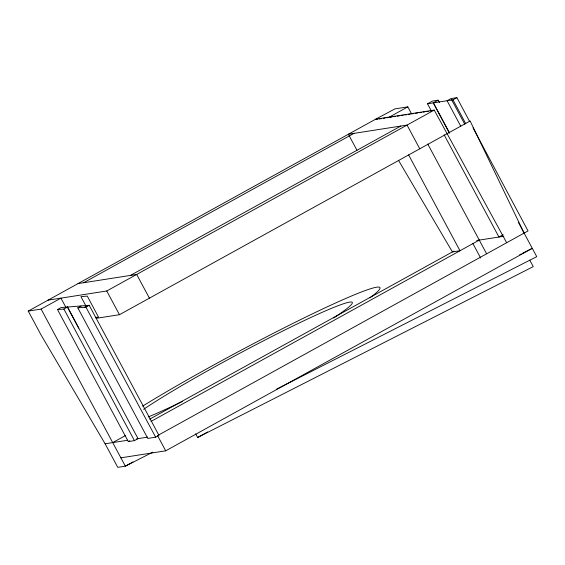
<?xml version="1.0" encoding="UTF-8"?>
<svg xmlns="http://www.w3.org/2000/svg" width="565" height="565" viewBox="0 0 565 565"><rect width="100%" height="100%" fill="white"/><g stroke="black" fill="none" stroke-linecap="round" stroke-linejoin="round"><path stroke-width="0.85" d="M152.875 452.148L125.345 466.167L117.76 467.347L105.118 443.779L40.963 334.805L28.25 311.096L375.541 119.243L434.217 110.083L506.671 242.731M375.541 119.243L394.963 108.876L407.831 106.87L411.567 113.84M83.599 282.733L353.965 133.375M28.25 311.096L41.118 309.083L60.935 298.136L65.858 307.311M389.327 117.089L407.831 106.87M431.243 110.768L427.507 103.798L432.423 101.079L438.186 100.182L439.436 102.505M67.249 306.597L138.051 438.638L134.435 440.636L128.304 441.59L57.503 309.549L61.112 307.558L89.213 305.291L158.963 435.375L155.658 437.197L147.818 438.426L77.808 307.847L81.113 306.025M438.186 100.182L433.263 102.894L449.465 133.107M57.503 309.549L63.887 309.062L67.503 307.063L78.697 328.117M130.416 275.423L400.783 126.066M48.074 300.142L106.75 290.982L434.217 110.083M427.507 103.798L452.996 99.814L456.916 97.653L469.734 121.673M77.808 307.847L84.496 307.339L87.801 305.517M84.496 307.339L85.915 307.12L89.213 305.291M96.128 318.335L119.462 314.698L470.122 120.981L524.108 233.098L536.75 256.665L276.377 389.257M149.654 419.173L453.956 251.072M112.703 442.593L125.663 435.438M151.06 421.405L479.268 240.097M128.304 441.59L129.745 440.792M503.161 234.694L498.944 237.025L444.118 134.781M133.029 461.923L125.345 466.167L41.118 309.083M120.875 457.827L165.714 450.828L532.279 248.332L522.837 253.134M195.688 433.878L197.63 437.494L207.673 431.95M519.694 254.737L521.269 253.939M197.63 437.494L533.247 266.631L529.751 260.112M456.916 97.653L451.011 98.571L447.084 100.739L460.793 126.299M375.69 119.519L377.406 119.25M379.122 118.989L381.7 118.586M383.409 118.318L385.125 118.05M386.841 117.781L388.558 117.513M390.288 117.245L392.018 116.976M393.741 116.701L395.472 116.432M397.202 116.164L399.794 115.761M401.524 115.486L403.255 115.218M404.978 114.949L406.708 114.681M408.439 114.413L410.169 114.137M411.892 113.869L413.622 113.6M415.353 113.332L417.945 112.922M419.675 112.654L421.405 112.386M423.129 112.117L424.859 111.849M426.589 111.573L428.319 111.305M430.043 111.037L431.773 110.768M78.012 283.602L136.688 274.442L149.407 298.158M476.74 240.492L503.881 236.255M105.118 443.779L127.739 440.248M136.518 438.878L147.635 437.141M95.33 317.41L98.522 317.163L87.321 296.116L80.936 296.604L85.739 305.623M398.502 160.354L452.41 251.926L459.995 250.74L408.587 154.859M451.421 99.348L464.713 124.13M433.256 102.625L449.45 132.839M427.769 144.047L486.606 253.784M472.905 243.564L480.653 258.007M419.767 148.8L407.054 125.084L348.379 134.244L356.988 150.311M106.75 290.982L119.462 314.698M165.714 450.828L157.55 435.594L528.035 230.93L473.039 127.874M85.915 307.12L155.658 437.197M63.887 309.062L134.435 440.636M452.996 99.814L465.814 123.841M518.324 222.25L524.108 233.098M142.592 406.15A158.066 10.474 -28.2 0 1 317.897 311.237A158.066 10.474 -28.2 0 1 369.877 297.861M143.623 409.314A126.701 8.397 -28.2 0 1 299.351 322.912A126.701 8.397 -28.2 0 1 333.661 317.996M182.643 401.376A126.701 8.397 -28.2 0 1 148.185 416.956"/></g></svg>
